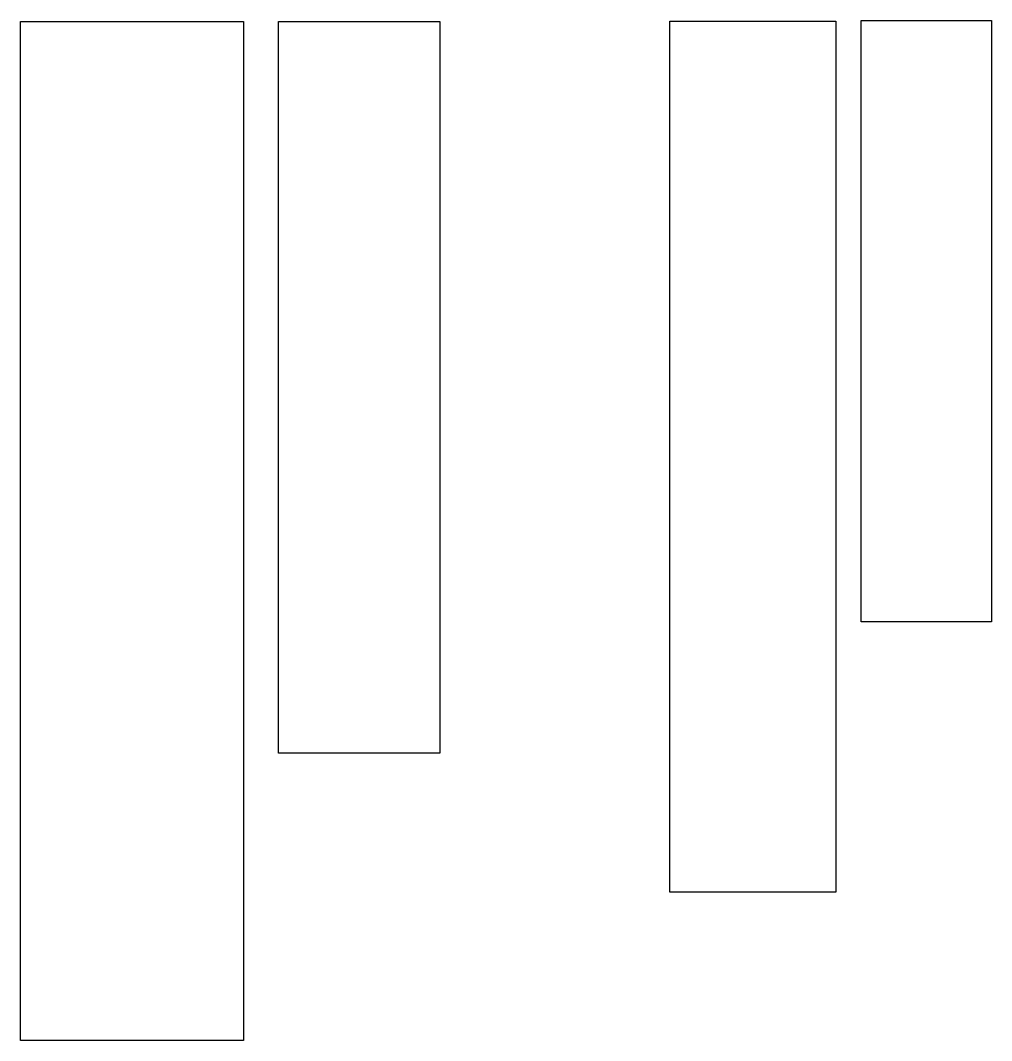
# Model space of a CAD drawing. Header units: centimetres. Extents: x -9 to 9.1, y -4 to 4.
# Drawn here: x -9.01 to -1.71, y -3.67 to 3.98 of the extents above; entities that cross this region are included whole.
import ezdxf

# ---------------------------------------------------------------- set-up
doc = ezdxf.new("R2010")
doc.units = ezdxf.units.CM
doc.header["$MEASUREMENT"] = 0
doc.layers.add('Layer 1', color=7, linetype='Continuous')

msp = doc.modelspace()

# ---------------------------------------------------------------- linework, layer by layer
at = {"layer": 'Layer 1'}
for points in [[(-2.69244, 3.9833), (-2.69244, 3.9833), (-2.69244, 1.7269), (-2.69244, 1.7269), (-2.69244, 1.7269), (-2.69244, 1.7269), (-2.69244, -0.53032), (-2.69244, -0.53032), (-2.69244, -0.53032), (-2.69244, -0.53032), (-2.20296, -0.53032), (-2.20296, -0.53032), (-2.20296, -0.53032), (-2.20296, -0.53032), (-1.71348, -0.53032), (-1.71348, -0.53032), (-1.71348, -0.53032), (-1.71348, -0.53032), (-1.71348, 1.7269), (-1.71348, 1.7269), (-1.71348, 1.7269), (-1.71348, 1.7269), (-1.71348, 3.9833), (-1.71348, 3.9833), (-1.71348, 3.9833), (-1.71348, 3.9833), (-2.20296, 3.9833), (-2.20296, 3.9833), (-2.20296, 3.9833), (-2.20296, 3.9833), (-2.69244, 3.9833), (-2.69244, 3.9833)], [(-9.00523, 3.97586), (-9.00523, 3.97586), (-9.00523, 0.15015), (-9.00523, 0.15015), (-9.00523, 0.15015), (-9.00523, 0.15015), (-9.00523, -3.67473), (-9.00523, -3.67473), (-9.00523, -3.67473), (-9.00523, -3.67473), (-8.16766, -3.67473), (-8.16766, -3.67473), (-8.16766, -3.67473), (-8.16766, -3.67473), (-7.32926, -3.67473), (-7.32926, -3.67473), (-7.32926, -3.67473), (-7.32926, -3.67473), (-7.32926, 0.15015), (-7.32926, 0.15015), (-7.32926, 0.15015), (-7.32926, 0.15015), (-7.32926, 3.97586), (-7.32926, 3.97586), (-7.32926, 3.97586), (-7.32926, 3.97586), (-8.16766, 3.97586), (-8.16766, 3.97586), (-8.16766, 3.97586), (-8.16766, 3.97586), (-9.00523, 3.97586), (-9.00523, 3.97586)], [(-7.06716, 3.97421), (-7.06716, 3.97421), (-7.06716, 1.2275), (-7.06716, 1.2275), (-7.06716, 1.2275), (-7.06716, 1.2275), (-7.06716, -1.51838), (-7.06716, -1.51838), (-7.06716, -1.51838), (-7.06716, -1.51838), (-6.46192, -1.51838), (-6.46192, -1.51838), (-6.46192, -1.51838), (-6.46192, -1.51838), (-5.85586, -1.51838), (-5.85586, -1.51838), (-5.85586, -1.51838), (-5.85586, -1.51838), (-5.85586, 1.2275), (-5.85586, 1.2275), (-5.85586, 1.2275), (-5.85586, 1.2275), (-5.85586, 3.97421), (-5.85586, 3.97421), (-5.85586, 3.97421), (-5.85586, 3.97421), (-6.46192, 3.97421), (-6.46192, 3.97421), (-6.46192, 3.97421), (-6.46192, 3.97421), (-7.06716, 3.97421), (-7.06716, 3.97421)], [(-4.12863, 3.97751), (-4.12863, 3.97751), (-4.12863, 0.70826), (-4.12863, 0.70826), (-4.12863, 0.70826), (-4.12863, 0.70826), (-4.12863, -2.561), (-4.12863, -2.561), (-4.12863, -2.561), (-4.12863, -2.561), (-3.50603, -2.561), (-3.50603, -2.561), (-3.50603, -2.561), (-3.50603, -2.561), (-2.88343, -2.561), (-2.88343, -2.561), (-2.88343, -2.561), (-2.88343, -2.561), (-2.88343, 0.70826), (-2.88343, 0.70826), (-2.88343, 0.70826), (-2.88343, 0.70826), (-2.88343, 3.97751), (-2.88343, 3.97751), (-2.88343, 3.97751), (-2.88343, 3.97751), (-3.50603, 3.97751), (-3.50603, 3.97751), (-3.50603, 3.97751), (-3.50603, 3.97751), (-4.12863, 3.97751), (-4.12863, 3.97751)]]:
    msp.add_open_spline(points, degree=3, knots=[0, 0, 0, 0, 0.1111111, 0.1111111, 0.1111111, 0.1111111, 0.2222222, 0.2222222, 0.2222222, 0.2222222, 0.3333333, 0.3333333, 0.3333333, 0.3333333, 0.4444444, 0.4444444, 0.4444444, 0.4444444, 0.5555556, 0.5555556, 0.5555556, 0.5555556, 0.6666667, 0.6666667, 0.6666667, 0.6666667, 0.7777778, 0.7777778, 0.7777778, 0.7777778, 1, 1, 1, 1], dxfattribs=at)

doc.saveas('drawing.dxf')
